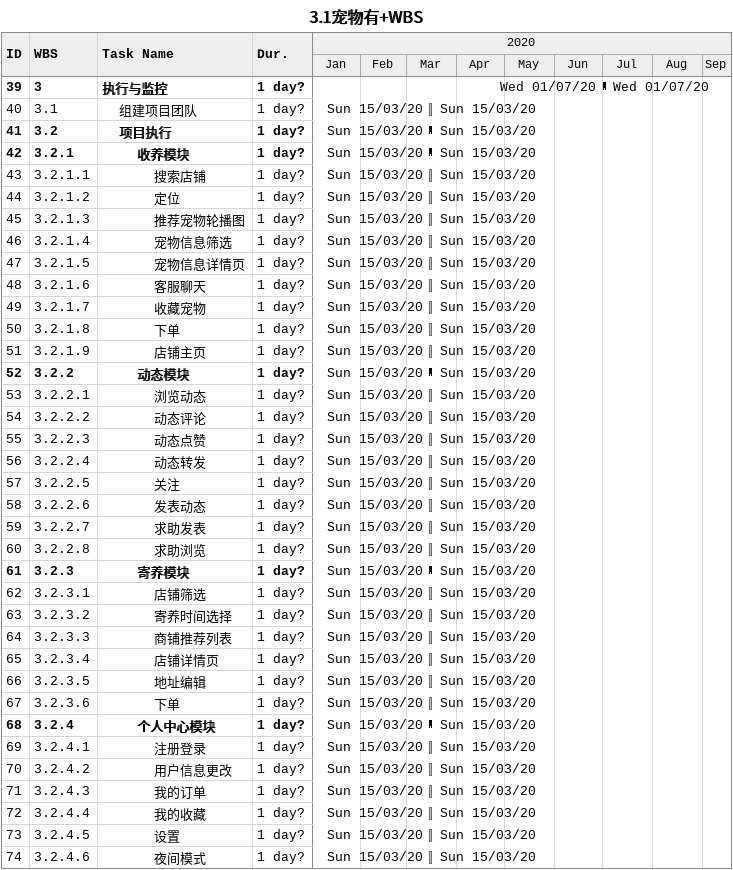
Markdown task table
3.1宠物有+WBS

| ID | WBS | Task | Duration | Start | Finish |
|---|---|---|---|---|---|
| 39 | 3 | **执行与监控** | 1d? | 2020-07-01 | 2020-07-01 |
| 40 | 3.1 | 组建项目团队 | 1d? | 2020-03-15 | 2020-03-15 |
| 41 | 3.2 | **项目执行** | 1d? | 2020-03-15 | 2020-03-15 |
| 42 | 3.2.1 | **收养模块** | 1d? | 2020-03-15 | 2020-03-15 |
| 43 | 3.2.1.1 | 搜索店铺 | 1d? | 2020-03-15 | 2020-03-15 |
| 44 | 3.2.1.2 | 定位 | 1d? | 2020-03-15 | 2020-03-15 |
| 45 | 3.2.1.3 | 推荐宠物轮播图 | 1d? | 2020-03-15 | 2020-03-15 |
| 46 | 3.2.1.4 | 宠物信息筛选 | 1d? | 2020-03-15 | 2020-03-15 |
| 47 | 3.2.1.5 | 宠物信息详情页 | 1d? | 2020-03-15 | 2020-03-15 |
| 48 | 3.2.1.6 | 客服聊天 | 1d? | 2020-03-15 | 2020-03-15 |
| 49 | 3.2.1.7 | 收藏宠物 | 1d? | 2020-03-15 | 2020-03-15 |
| 50 | 3.2.1.8 | 下单 | 1d? | 2020-03-15 | 2020-03-15 |
| 51 | 3.2.1.9 | 店铺主页 | 1d? | 2020-03-15 | 2020-03-15 |
| 52 | 3.2.2 | **动态模块** | 1d? | 2020-03-15 | 2020-03-15 |
| 53 | 3.2.2.1 | 浏览动态 | 1d? | 2020-03-15 | 2020-03-15 |
| 54 | 3.2.2.2 | 动态评论 | 1d? | 2020-03-15 | 2020-03-15 |
| 55 | 3.2.2.3 | 动态点赞 | 1d? | 2020-03-15 | 2020-03-15 |
| 56 | 3.2.2.4 | 动态转发 | 1d? | 2020-03-15 | 2020-03-15 |
| 57 | 3.2.2.5 | 关注 | 1d? | 2020-03-15 | 2020-03-15 |
| 58 | 3.2.2.6 | 发表动态 | 1d? | 2020-03-15 | 2020-03-15 |
| 59 | 3.2.2.7 | 求助发表 | 1d? | 2020-03-15 | 2020-03-15 |
| 60 | 3.2.2.8 | 求助浏览 | 1d? | 2020-03-15 | 2020-03-15 |
| 61 | 3.2.3 | **寄养模块** | 1d? | 2020-03-15 | 2020-03-15 |
| 62 | 3.2.3.1 | 店铺筛选 | 1d? | 2020-03-15 | 2020-03-15 |
| 63 | 3.2.3.2 | 寄养时间选择 | 1d? | 2020-03-15 | 2020-03-15 |
| 64 | 3.2.3.3 | 商铺推荐列表 | 1d? | 2020-03-15 | 2020-03-15 |
| 65 | 3.2.3.4 | 店铺详情页 | 1d? | 2020-03-15 | 2020-03-15 |
| 66 | 3.2.3.5 | 地址编辑 | 1d? | 2020-03-15 | 2020-03-15 |
| 67 | 3.2.3.6 | 下单 | 1d? | 2020-03-15 | 2020-03-15 |
| 68 | 3.2.4 | **个人中心模块** | 1d? | 2020-03-15 | 2020-03-15 |
| 69 | 3.2.4.1 | 注册登录 | 1d? | 2020-03-15 | 2020-03-15 |
| 70 | 3.2.4.2 | 用户信息更改 | 1d? | 2020-03-15 | 2020-03-15 |
| 71 | 3.2.4.3 | 我的订单 | 1d? | 2020-03-15 | 2020-03-15 |
| 72 | 3.2.4.4 | 我的收藏 | 1d? | 2020-03-15 | 2020-03-15 |
| 73 | 3.2.4.5 | 设置 | 1d? | 2020-03-15 | 2020-03-15 |
| 74 | 3.2.4.6 | 夜间模式 | 1d? | 2020-03-15 | 2020-03-15 |
